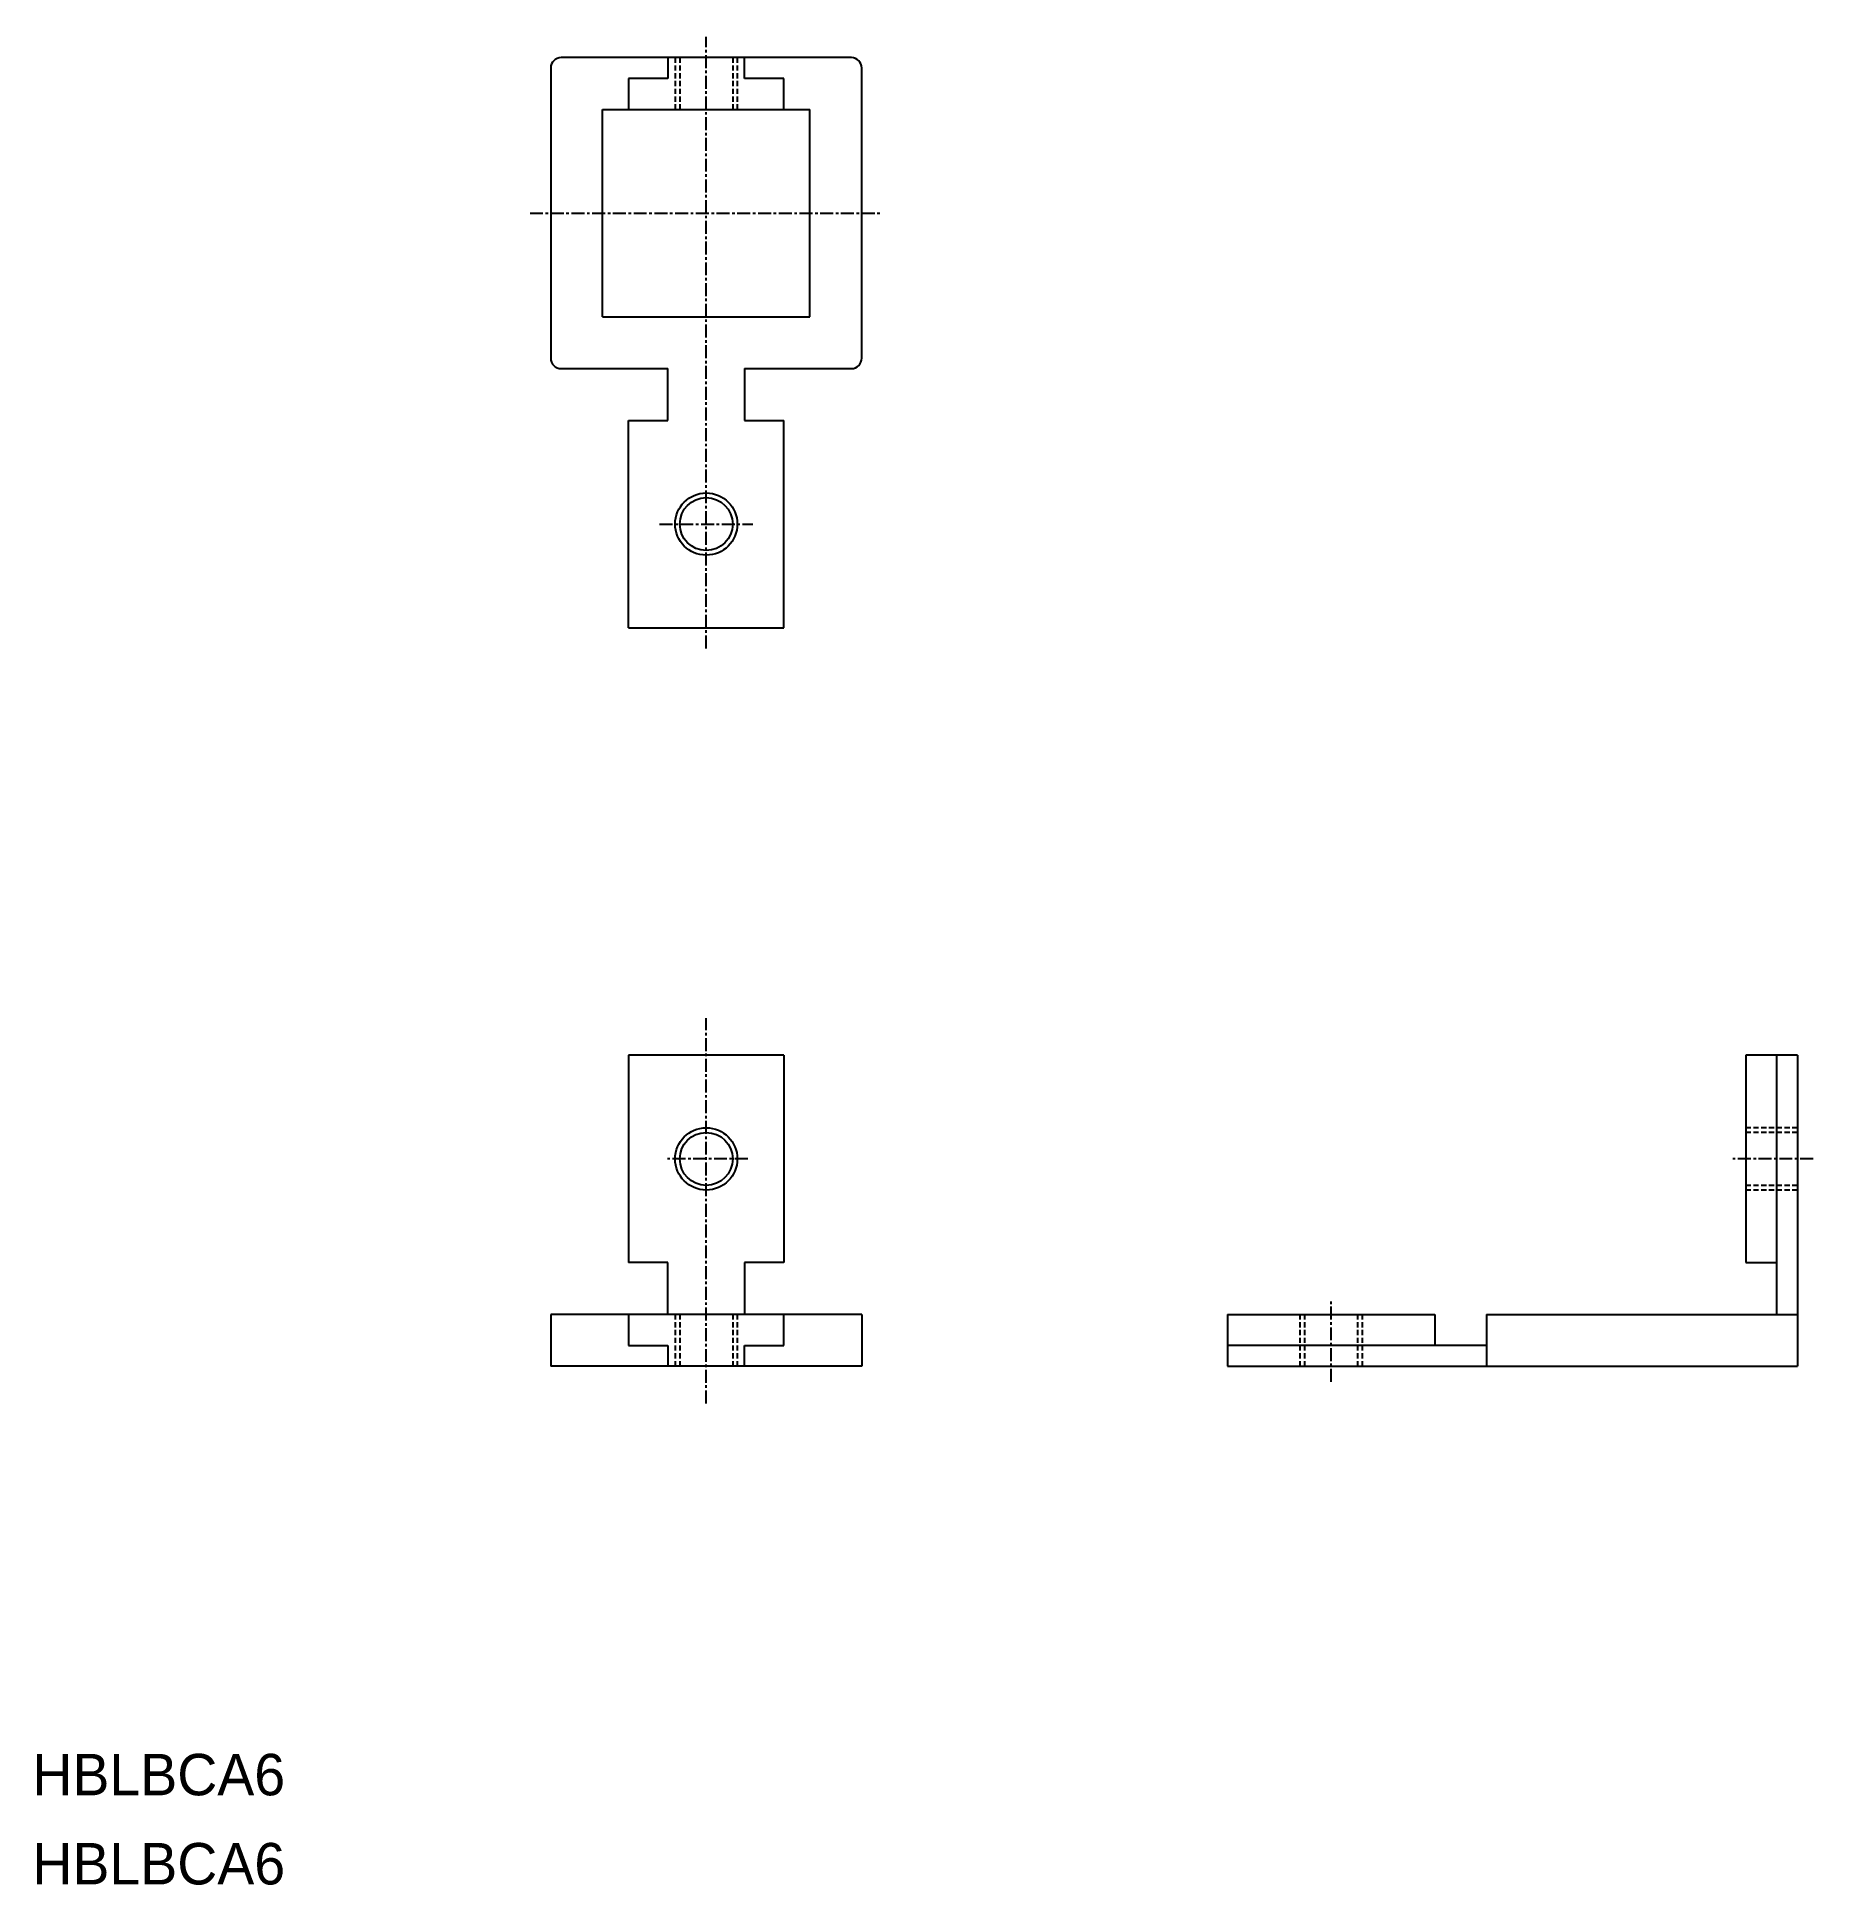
# Model space of a CAD drawing. Extents: x 0 to 172, y 0 to 178.
import ezdxf

# ---------------------------------------------------------------- set-up
doc = ezdxf.new("R2010")
doc.units = 0
doc.linetypes.add('CENTER', pattern=[2, 1.25, -0.25, 0.25, -0.25])
doc.linetypes.add('DASHED', pattern=[0.75, 0.5, -0.25])
doc.layers.get('0').update_dxf_attribs({"linetype": 'CONTINUOUS'})
doc.layers.add('CENTER', color=1, linetype='CENTER')

msp = doc.modelspace()

# ---------------------------------------------------------------- linework, layer by layer
at = {"color": 7, "linetype": 'CONTINUOUS'}
for p, q in [((50, 175.25), (50, 147.25)), ((79, 176.25), (51, 176.25)), ((61.3, 176.25), (61.3, 174.25)), ((68.7, 174.25), (68.7, 176.25)), ((80, 147.25), (80, 175.25)), ((57.5, 174.25), (57.5, 171.25)), ((61.3, 174.25), (57.5, 174.25)), ((72.5, 174.25), (68.7, 174.25)), ((72.5, 171.25), (72.5, 174.25)), ((55, 171.25), (75, 171.25)), ((55, 151.25), (55, 171.25)), ((75, 151.25), (75, 171.25)), ((55, 151.25), (75, 151.25)), ((51, 146.25), (61.3, 146.25)), ((61.3, 141.25), (61.3, 146.25)), ((68.7, 146.25), (68.7, 141.25)), ((68.7, 146.25), (79, 146.25)), ((57.5, 141.25), (61.3, 141.25)), ((57.5, 121.25), (57.5, 141.25)), ((68.7, 141.25), (72.5, 141.25)), ((72.5, 121.25), (72.5, 141.25)), ((57.5, 121.25), (72.5, 121.25)), ((72.5, 80), (57.5, 80)), ((57.5, 80), (57.5, 60)), ((72.5, 80), (72.5, 60)), ((170.27, 80), (165.27, 80)), ((165.27, 80), (165.27, 60)), ((168.27, 55), (168.27, 80)), ((170.27, 80), (170.27, 50)), ((61.3, 60), (57.5, 60)), ((61.3, 55), (61.3, 60)), ((72.5, 60), (68.7, 60)), ((68.7, 60), (68.7, 55)), ((165.27, 60), (168.27, 60)), ((80, 55), (50, 55)), ((50, 55), (50, 50)), ((57.5, 55), (57.5, 52)), ((72.5, 52), (72.5, 55)), ((80, 55), (80, 50)), ((115.27, 55), (135.27, 55)), ((115.27, 55), (115.27, 50)), ((115.27, 55), (135.27, 55)), ((135.27, 55), (135.27, 52)), ((140.27, 55), (140.27, 50)), ((140.27, 55), (170.27, 55)), ((57.5, 52), (61.3, 52)), ((61.3, 52), (61.3, 50)), ((68.7, 50), (68.7, 52)), ((68.7, 52), (72.5, 52)), ((140.27, 52), (115.27, 52)), ((80, 50), (50, 50)), ((115.27, 50), (170.27, 50))]:
    msp.add_line(p, q, dxfattribs=at)
at = {"color": 3, "linetype": 'DASHED'}
for p, q in [((62, 176.25), (62, 171.25)), ((62.45, 176.25), (62.45, 171.25)), ((67.55, 176.25), (67.55, 171.25)), ((68, 176.25), (68, 171.25)), ((170.27, 73), (165.27, 73)), ((170.27, 72.55), (165.27, 72.55)), ((170.27, 67.45), (165.27, 67.45)), ((170.27, 67), (165.27, 67)), ((62, 55), (62, 50)), ((62.45, 55), (62.45, 50)), ((67.55, 55), (67.55, 50)), ((68, 55), (68, 50)), ((122.27, 55), (122.27, 50)), ((122.72, 55), (122.72, 50)), ((127.82, 55), (127.82, 50)), ((128.27, 55), (128.27, 50))]:
    msp.add_line(p, q, dxfattribs=at)
at = {"color": 3, "linetype": 'CONTINUOUS'}
for centre in [(65, 131.25), (65, 70)]:
    msp.add_circle(centre, 3, dxfattribs=at)
at = {"color": 7, "linetype": 'CONTINUOUS'}
for centre in [(65, 131.25), (65, 70)]:
    msp.add_circle(centre, 2.55, dxfattribs=at)
for centre, start, end in [((51, 175.25), 90, 180), ((79, 175.25), 0, 90), ((51, 147.25), 180, 270), ((79, 147.25), 270, 0)]:
    msp.add_arc(centre, 1, start, end, dxfattribs=at)
at = {"layer": 'CENTER', "color": 1, "linetype": 'CENTER'}
for p, q in [((65, 119.25), (65, 178.25)), ((48, 161.25), (82, 161.25)), ((60.5, 131.25), (69.5, 131.25)), ((65, 46.41), (65, 83.59)), ((69, 70), (61, 70)), ((171.77, 70), (163.77, 70)), ((125.27, 48.5), (125.27, 56.5))]:
    msp.add_line(p, q, dxfattribs=at)

# ---------------------------------------------------------------- texts
at = {"color": 7, "linetype": 'CONTINUOUS'}
for p in [(0, 8.6), (0, 0)]:
    msp.add_text('HBLBCA6', height=4, dxfattribs=at).set_placement(p)

doc.saveas('drawing.dxf')
